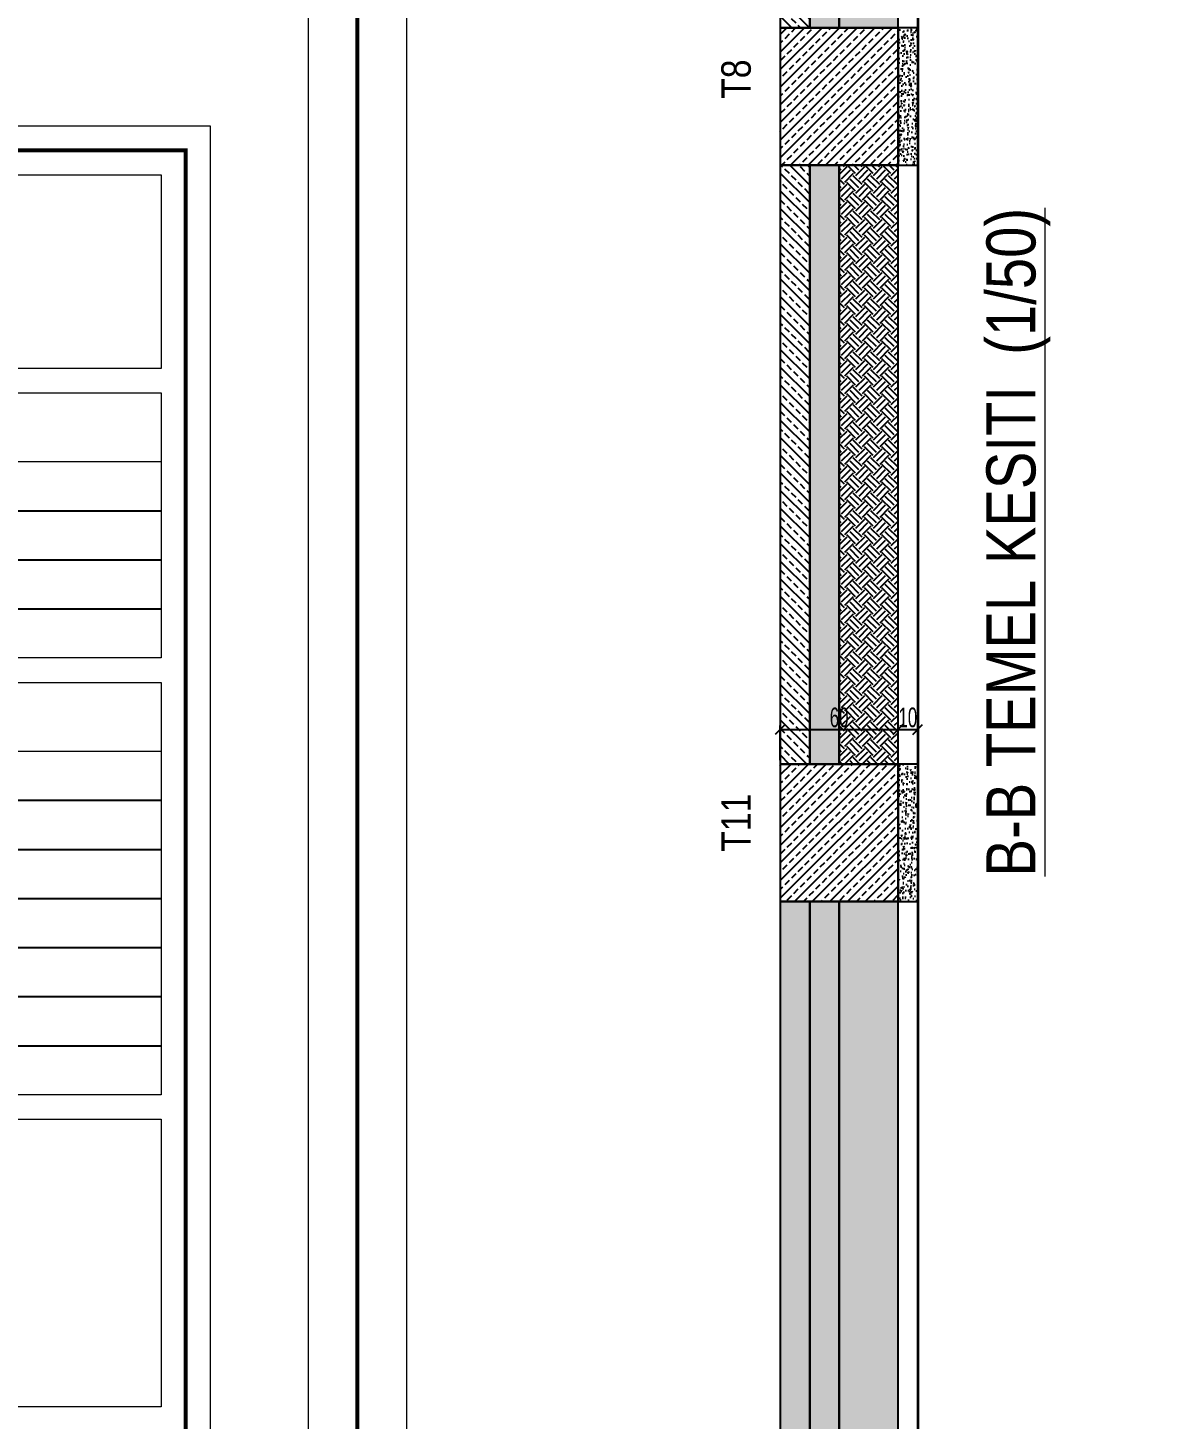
# Model space of a CAD drawing. Header units: millimetres. Extents: x -267 to 94375, y 6431 to 10838.
# Drawn here: x 690 to 1266, y 7358 to 8067 of the extents above; entities that cross this region are included whole.
import ezdxf

# ---------------------------------------------------------------- set-up
doc = ezdxf.new("R2010")
doc.units = ezdxf.units.MM
doc.header["$LTSCALE"] = 0.0001
for name, color, linetype, lineweight in [('KESIT ISMI (BEYKENT)', 6, 'Continuous', 20), ('OLCU (BEYKENT)', 14, 'Continuous', 20), ('SHEETSUMMARY-50', 152, 'Continuous', 20), ('SheetView', 40, 'Continuous', 20), ('SheetViewOut', 231, 'Continuous', 20), ('TARAMA (BEYKENT)', 252, 'Continuous', 25), ('TEMEL (BEYKENT)', 2, 'Continuous', 35), ('TEMEL ISMI (BEYKENT)', 40, 'Continuous', 20), ('ZEMIN (BEYKENT)', 44, 'Continuous', 35)]:
    doc.layers.add(name, color=color, linetype=linetype, lineweight=lineweight)
doc.layers.add('SHEETSUMMARY-30', color=82, linetype='Continuous')
doc.styles.add('DSMOLC-50', font='bahnschrift light condensed', dxfattribs={"width": 0.75, "height": 10})
doc.styles.add('YAZI (BEYKENT)', font='')
doc.styles.get('YAZI (BEYKENT)').set_extended_font_data('Bahnschrift Light Condensed')
doc.dimstyles.new('DSMOLC-50', dxfattribs={"dimtxt": 10, "dimasz": 5, "dimexe": 2, "dimexo": 2, "dimgap": 1, "dimtad": 1, "dimdec": 1, "dimrnd": 0.5, "dimzin": 12, "dimdsep": 46, "dimtxsty": 'DSMOLC-50', "dimblk": 'OBLIQUE', "dimblk1": 'OBLIQUE', "dimblk2": 'OBLIQUE', "dimcen": 0, "dimclrt": 7, "dimadec": 0, "dimazin": 0, "dimtfac": 1, "dimtdec": 4, "dimtix": 1, "dimtmove": 2, "dimatfit": 3, "dimfxl": 1, "dimtzin": 0, "dimarcsym": 0})
pattern_1 = [(45, (606.1573, 6438.231), (-4.490128, 4.490128), []), (45, (610.6475, 6438.231), (-4.490128, 4.490128), [3.175, -1.5875])]
pattern_2 = [(50, (606.1573, 6438.231), (5.46554, -0.478173), [0.5715, -6.2865]), (355, (606.1573, 6438.231), (-1.057303, 5.731705), [0.4572, -5.029218]), (100.45144, (606.613, 6438.191), (4.408237, 5.253533), [0.4857, -5.342707]), (46.1842, (606.1573, 6439.755), (8.13237, -1.26127), [0.85725, -9.42975]), (96.63556, (606.835, 6439.65), (7.122124, 7.422784), [0.72855, -8.01407]), (351.18415, (606.157, 6439.755), (7.122124, 7.422784), [0.6858, -7.54379]), (21, (606.9193, 6439.374), (4.548432, -3.067956), [0.5715, -6.2865]), (326, (606.9193, 6439.374), (1.85406, 5.525639), [0.4572, -5.0292]), (71.45144, (607.2984, 6439.1184), (6.402493, 2.457683), [0.4857, -5.342698]), (37.5, (606.1573, 6438.231), (0.092658, 2.5366512), [0, -4.96824, 0, -5.1054, 0, -5.04825]), (7.5, (606.1573, 6438.231), (2.00459, 3.0054172), [0, -2.91084, 0, -4.85394, 0, -1.92405]), (327.5, (604.458, 6438.231), (4.0677179, -0.1718623), [0, -1.905, 0, -5.9436, 0, -7.8867]), (317.5, (603.696, 6438.231), (4.4438754, 0.762795), [0, -2.4765, 0, -3.94716, 0, -5.6007])]

# ---------------------------------------------------------------- blocks, each defined once
blk = doc.blocks.new('*U5')
at = {"layer": 'TARAMA (BEYKENT)', "lineweight": -3}
h = blk.add_hatch(dxfattribs=at)
h.set_pattern_fill('ANSI33', color=256, style=0)
h.set_pattern_definition([(45, (-1263.024, -3799.726), (-4.490128, 4.490128), []), (45, (-1258.5336, -3799.726), (-4.490128, 4.490128), [3.175, -1.5875])])
h.paths.add_polyline_path([(0, 0), (0, -15), (610.1, -15), (610.1, 0)])
h = blk.add_hatch(dxfattribs=at)
h.set_pattern_fill('AR-CONC', color=256, scale=0.05, style=0)
h.set_pattern_definition([(50, (-1263.024, -3789.726), (9.109233, -0.796954), [0.9525, -10.4775]), (355, (-1263.024, -3789.726), (-1.762171, 9.552842), [0.762, -8.38203]), (100.45144, (-1262.265, -3789.793), (7.347062, 8.755888), [0.8095, -8.904512]), (46.1842, (-1263.024, -3787.186), (13.553952, -2.102116), [1.42875, -15.71625]), (96.63556, (-1261.894, -3787.361), (11.870207, 12.371306), [1.21425, -13.35678]), (351.18415, (-1263.024, -3787.186), (11.870207, 12.371306), [1.143, -12.572987]), (21, (-1261.754, -3787.821), (7.58072, -5.11326), [0.9525, -10.4775]), (326, (-1261.754, -3787.821), (3.090101, 9.209398), [0.762, -8.382]), (71.45144, (-1261.122, -3788.247), (10.670821, 4.096138), [0.8095, -8.904497]), (37.5, (-1263.0237, -3789.7262), (0.1544302, 4.227752), [0, -8.2804, 0, -8.509, 0, -8.41375]), (7.5, (-1263.0237, -3789.726), (3.340983, 5.0090287), [0, -4.8514, 0, -8.0899, 0, -3.20675]), (327.5, (-1265.8558, -3789.7262), (6.7795298, -0.2864372), [0, -3.175, 0, -9.906, 0, -13.1445]), (317.5, (-1267.126, -3789.726), (7.406459, 1.2713246), [0, -4.1275, 0, -6.5786, 0, -9.3345])])
h.paths.add_polyline_path([(0, -15), (0, -30), (610.1, -30), (610.1, -15)])
h = blk.add_hatch(dxfattribs=at)
h.set_pattern_fill('EARTH', color=256, angle=45, style=0)
h.set_pattern_definition([(45, (-1263.024, -3799.726), (0, 8.980256), [6.35, -6.35]), (45, (-1264.7075, -3798.0424), (0, 8.980256), [6.35, -6.35]), (45, (-1266.391, -3796.3586), (0, 8.980256), [6.35, -6.35]), (135, (-1266.391, -3795.236), (-8.980256, 0), [6.35, -6.35]), (135, (-1264.7075, -3793.552), (-8.980256, 0), [6.35, -6.35]), (135, (-1263.024, -3791.8685), (-8.980256, 0), [6.35, -6.35])])
h.paths.add_polyline_path([(0, -30), (0, -60), (610.1, -60), (610.1, -30)])
at = {"layer": 'TARAMA (BEYKENT)', "lineweight": -3, "transparency": 33554483, "flags": 128}
for points in [[(0, -15), (0, -30), (610.1, -30), (610.1, -15)], [(0, -30), (0, -60), (610.1, -60), (610.1, -30)]]:
    blk.add_lwpolyline(points, close=True, dxfattribs=at)
at = {"layer": 'TEMEL (BEYKENT)', "lineweight": -3, "flags": 128}
blk.add_lwpolyline([(0, 0), (0, -15), (610.1, -15), (610.1, 0)], close=True, dxfattribs=at)
blk = doc.blocks.new('*U15')
at = {"layer": 'TARAMA (BEYKENT)', "lineweight": -3}
h = blk.add_hatch(dxfattribs=at)
h.set_pattern_fill('ANSI33', color=256, style=0)
h.set_pattern_definition([(45, (-1568.0736, -3799.726), (-4.490128, 4.490128), []), (45, (-1563.5835, -3799.726), (-4.490128, 4.490128), [3.175, -1.5875])])
h.paths.add_polyline_path([(0, 0), (0, -15), (305.05, -15), (305.05, 0)])
h = blk.add_hatch(dxfattribs=at)
h.set_pattern_fill('AR-CONC', color=256, scale=0.05, style=0)
h.set_pattern_definition([(50, (-1568.0736, -3789.726), (9.109233, -0.796954), [0.9525, -10.4775]), (355, (-1568.074, -3789.726), (-1.762171, 9.552842), [0.762, -8.38203]), (100.45144, (-1567.3145, -3789.793), (7.347062, 8.755888), [0.8095, -8.904512]), (46.1842, (-1568.074, -3787.186), (13.553952, -2.102116), [1.42875, -15.71625]), (96.63556, (-1566.944, -3787.361), (11.870207, 12.371306), [1.21425, -13.35678]), (351.18415, (-1568.074, -3787.186), (11.870207, 12.371306), [1.143, -12.572987]), (21, (-1566.8036, -3787.821), (7.58072, -5.11326), [0.9525, -10.4775]), (326, (-1566.804, -3787.821), (3.090101, 9.209398), [0.762, -8.382]), (71.45144, (-1566.172, -3788.247), (10.670821, 4.096138), [0.8095, -8.904497]), (37.5, (-1568.0736, -3789.7262), (0.1544302, 4.227752), [0, -8.2804, 0, -8.509, 0, -8.41375]), (7.5, (-1568.0736, -3789.726), (3.340983, 5.0090287), [0, -4.8514, 0, -8.0899, 0, -3.20675]), (327.5, (-1570.9057, -3789.7262), (6.7795298, -0.2864372), [0, -3.175, 0, -9.906, 0, -13.1445]), (317.5, (-1572.1757, -3789.726), (7.406459, 1.2713246), [0, -4.1275, 0, -6.5786, 0, -9.3345])])
h.paths.add_polyline_path([(0, -15), (0, -30), (305.05, -30), (305.05, -15)])
h = blk.add_hatch(dxfattribs=at)
h.set_pattern_fill('EARTH', color=256, angle=45, style=0)
h.set_pattern_definition([(45, (-1568.0736, -3799.726), (0, 8.980256), [6.35, -6.35]), (45, (-1569.7574, -3798.0424), (0, 8.980256), [6.35, -6.35]), (45, (-1571.441, -3796.3586), (0, 8.980256), [6.35, -6.35]), (135, (-1571.441, -3795.236), (-8.980256, 0), [6.35, -6.35]), (135, (-1569.7574, -3793.552), (-8.980256, 0), [6.35, -6.35]), (135, (-1568.0736, -3791.8685), (-8.980256, 0), [6.35, -6.35])])
h.paths.add_polyline_path([(0, -30), (0, -60), (305.05, -60), (305.05, -30)])
at = {"layer": 'TARAMA (BEYKENT)', "lineweight": -3, "transparency": 33554483, "flags": 128}
for points in [[(0, -15), (0, -30), (305.05, -30), (305.05, -15)], [(0, -30), (0, -60), (305.05, -60), (305.05, -30)]]:
    blk.add_lwpolyline(points, close=True, dxfattribs=at)
at = {"layer": 'TEMEL (BEYKENT)', "lineweight": -3, "flags": 128}
blk.add_lwpolyline([(0, 0), (0, -15), (305.05, -15), (305.05, 0)], close=True, dxfattribs=at)
blk = doc.blocks.new('_Oblique')
at = {"color": 0, "linetype": 'ByBlock', "lineweight": -2}
blk.add_line((-0.5, -0.5), (0.5, 0.5), dxfattribs=at)
blk = doc.blocks.new('*D10')
at = {"layer": 'DEFPOINTS', "color": 0, "lineweight": -3, "transparency": 16777216}
for p in [(1132.91, 7709.36), (1072.91, 7691.77), (1132.91, 7691.77)]:
    blk.add_point(p, dxfattribs=at)
at = {"layer": 'OLCU (BEYKENT)', "color": 0, "lineweight": -2, "transparency": 16777216}
for p, q in [((1072.91, 7693.77), (1072.91, 7711.36)), ((1132.91, 7693.77), (1132.91, 7711.36)), ((1072.91, 7709.36), (1132.91, 7709.36))]:
    blk.add_line(p, q, dxfattribs=at)
at = {"layer": 'OLCU (BEYKENT)', "color": 0, "lineweight": -2, "transparency": 16777216, "xscale": 5, "yscale": 5, "zscale": 5, "rotation": 180}
blk.add_blockref('_Oblique', (1072.91, 7709.36), dxfattribs=at)
at = {"layer": 'OLCU (BEYKENT)', "color": 0, "lineweight": -2, "transparency": 16777216, "xscale": 5, "yscale": 5, "zscale": 5}
blk.add_blockref('_Oblique', (1132.91, 7709.36), dxfattribs=at)
at = {"layer": 'OLCU (BEYKENT)', "color": 7, "lineweight": -3, "transparency": 16777216, "insert": (1102.91, 7715.46), "char_height": 10, "attachment_point": 5, "style": 'DSMOLC-50'}
blk.add_mtext('60', dxfattribs=at)
blk = doc.blocks.new('*D11')
at = {"layer": 'DEFPOINTS', "color": 0, "lineweight": -3, "transparency": 16777216}
for p in [(1142.91, 7709.36), (1132.91, 7691.77), (1142.91, 7691.77)]:
    blk.add_point(p, dxfattribs=at)
at = {"layer": 'OLCU (BEYKENT)', "color": 0, "lineweight": -2, "transparency": 16777216}
for p, q in [((1132.91, 7693.77), (1132.91, 7711.36)), ((1142.91, 7693.77), (1142.91, 7711.36)), ((1132.91, 7709.36), (1142.91, 7709.36))]:
    blk.add_line(p, q, dxfattribs=at)
at = {"layer": 'OLCU (BEYKENT)', "color": 0, "lineweight": -2, "transparency": 16777216, "xscale": 5, "yscale": 5, "zscale": 5, "rotation": 180}
blk.add_blockref('_Oblique', (1132.91, 7709.36), dxfattribs=at)
at = {"layer": 'OLCU (BEYKENT)', "color": 0, "lineweight": -2, "transparency": 16777216, "xscale": 5, "yscale": 5, "zscale": 5}
blk.add_blockref('_Oblique', (1142.91, 7709.36), dxfattribs=at)
at = {"layer": 'OLCU (BEYKENT)', "color": 7, "lineweight": -3, "transparency": 16777216, "insert": (1137.91, 7715.46), "char_height": 10, "attachment_point": 5, "style": 'DSMOLC-50'}
blk.add_mtext('10', dxfattribs=at)
blk = doc.blocks.new('*U14')
at = {"layer": 'TARAMA (BEYKENT)', "lineweight": -3}
h = blk.add_hatch(dxfattribs=at)
h.set_pattern_fill('ANSI33', color=256, style=0)
h.set_pattern_definition([(45, (-1380.357, -3799.726), (-4.490128, 4.490128), []), (45, (-1375.867, -3799.726), (-4.490128, 4.490128), [3.175, -1.5875])])
h.paths.add_polyline_path([(0, 0), (0, -15), (492.77, -15), (492.77, 0)])
h = blk.add_hatch(dxfattribs=at)
h.set_pattern_fill('AR-CONC', color=256, scale=0.05, style=0)
h.set_pattern_definition([(50, (-1380.357, -3789.726), (9.109233, -0.796954), [0.9525, -10.4775]), (355, (-1380.357, -3789.726), (-1.762171, 9.552842), [0.762, -8.38203]), (100.45144, (-1379.598, -3789.793), (7.347062, 8.755888), [0.8095, -8.904512]), (46.1842, (-1380.357, -3787.186), (13.553952, -2.102116), [1.42875, -15.71625]), (96.63556, (-1379.227, -3787.361), (11.870207, 12.371306), [1.21425, -13.35678]), (351.18415, (-1380.357, -3787.186), (11.870207, 12.371306), [1.143, -12.572987]), (21, (-1379.087, -3787.821), (7.58072, -5.11326), [0.9525, -10.4775]), (326, (-1379.087, -3787.821), (3.090101, 9.209398), [0.762, -8.382]), (71.45144, (-1378.455, -3788.247), (10.670821, 4.096138), [0.8095, -8.904497]), (37.5, (-1380.357, -3789.7262), (0.1544302, 4.227752), [0, -8.2804, 0, -8.509, 0, -8.41375]), (7.5, (-1380.357, -3789.726), (3.340983, 5.0090287), [0, -4.8514, 0, -8.0899, 0, -3.20675]), (327.5, (-1383.189, -3789.7262), (6.7795298, -0.2864372), [0, -3.175, 0, -9.906, 0, -13.1445]), (317.5, (-1384.459, -3789.726), (7.406459, 1.2713246), [0, -4.1275, 0, -6.5786, 0, -9.3345])])
h.paths.add_polyline_path([(0, -15), (0, -30), (492.77, -30), (492.77, -15)])
h = blk.add_hatch(dxfattribs=at)
h.set_pattern_fill('EARTH', color=256, angle=45, style=0)
h.set_pattern_definition([(45, (-1380.357, -3799.726), (0, 8.980256), [6.35, -6.35]), (45, (-1382.041, -3798.0424), (0, 8.980256), [6.35, -6.35]), (45, (-1383.7245, -3796.3586), (0, 8.980256), [6.35, -6.35]), (135, (-1383.7245, -3795.236), (-8.980256, 0), [6.35, -6.35]), (135, (-1382.041, -3793.552), (-8.980256, 0), [6.35, -6.35]), (135, (-1380.357, -3791.8685), (-8.980256, 0), [6.35, -6.35])])
h.paths.add_polyline_path([(0, -30), (0, -60), (492.77, -60), (492.77, -30)])
at = {"layer": 'TARAMA (BEYKENT)', "lineweight": -3, "transparency": 33554483, "flags": 128}
for points in [[(0, -15), (0, -30), (492.77, -30), (492.77, -15)], [(0, -30), (0, -60), (492.77, -60), (492.77, -30)]]:
    blk.add_lwpolyline(points, close=True, dxfattribs=at)
at = {"layer": 'TEMEL (BEYKENT)', "lineweight": -3, "flags": 128}
blk.add_lwpolyline([(0, 0), (0, -15), (492.77, -15), (492.77, 0)], close=True, dxfattribs=at)

msp = doc.modelspace()

# ---------------------------------------------------------------- hatches: boundary and pattern name
at = {"layer": 'TARAMA (BEYKENT)', "lineweight": -3}
h = msp.add_hatch(dxfattribs=at)
h.set_pattern_fill('ANSI33', color=256, style=0)
h.set_pattern_definition(pattern_1)
h.paths.add_polyline_path([(1072.91, 8066.77), (1072.91, 7996.77), (1132.91, 7996.77), (1132.91, 8066.77)])
h = msp.add_hatch(dxfattribs=at)
h.set_pattern_fill('AR-CONC', color=256, scale=0.03, style=0)
h.set_pattern_definition(pattern_2)
h.paths.add_polyline_path([(1132.91, 7996.77), (1142.91, 7996.77), (1142.91, 8066.77), (1132.91, 8066.77)])
h = msp.add_hatch(dxfattribs=at)
h.set_pattern_fill('ANSI33', color=256, style=0)
h.set_pattern_definition(pattern_1)
h.paths.add_polyline_path([(1072.91, 7691.77), (1072.91, 7621.77), (1132.91, 7621.77), (1132.91, 7691.77)])
h = msp.add_hatch(dxfattribs=at)
h.set_pattern_fill('AR-CONC', color=256, scale=0.03, style=0)
h.set_pattern_definition(pattern_2)
h.paths.add_polyline_path([(1132.91, 7621.77), (1142.91, 7621.77), (1142.91, 7691.77), (1132.91, 7691.77)])

# ---------------------------------------------------------------- linework, layer by layer
at = {"layer": 'SHEETSUMMARY-30'}
for p, q in [((-242.41, 7820.8), (757.59, 7820.8)), ((-242.41, 7795.8), (757.59, 7795.8)), ((-242.41, 7770.8), (757.59, 7770.8)), ((-242.41, 7673.3), (757.59, 7673.3)), ((-242.41, 7648.3), (757.59, 7648.3)), ((-242.41, 7623.3), (757.59, 7623.3)), ((-242.41, 7598.3), (757.59, 7598.3)), ((-242.41, 7573.3), (757.59, 7573.3)), ((-242.41, 7548.3), (757.59, 7548.3))]:
    msp.add_line(p, q, dxfattribs=at)
at = {"layer": 'SHEETSUMMARY-50', "const_width": 2, "flags": 128}
for points in [[(857.59, 6556.81), (8913.61, 6556.81), (8913.61, 10706.81), (857.59, 10706.81)], [(-254.91, 8004.31), (770.09, 8004.31), (770.09, 6544.31), (-254.91, 6544.31)]]:
    msp.add_lwpolyline(points, close=True, dxfattribs=at)
at = {"layer": 'SheetView'}
for p, q in [((-242.41, 7845.8), (757.59, 7845.8)), ((-242.41, 7698.3), (757.59, 7698.3))]:
    msp.add_line(p, q, dxfattribs=at)
for points in [[(882.59, 6581.81), (8288.61, 6581.81), (8288.61, 10681.81), (882.59, 10681.81)], [(-242.41, 7991.81), (757.59, 7991.81), (757.59, 7893.3), (-242.41, 7893.3)], [(-242.41, 7880.8), (757.59, 7880.8), (757.59, 7745.8), (-242.41, 7745.8)], [(-242.41, 7733.3), (757.59, 7733.3), (757.59, 7523.3), (-242.41, 7523.3)], [(-242.41, 7510.8), (757.59, 7510.8), (757.59, 7364.31), (-242.41, 7364.31)]]:
    msp.add_lwpolyline(points, close=True, dxfattribs=at)
at = {"layer": 'SheetViewOut'}
for points in [[(832.59, 6531.81), (8938.61, 6531.81), (8938.61, 10731.81), (832.59, 10731.81)], [(-267.41, 8016.81), (782.59, 8016.81), (782.59, 6531.81), (-267.41, 6531.81)]]:
    msp.add_lwpolyline(points, close=True, dxfattribs=at)
at = {"layer": 'TEMEL (BEYKENT)', "lineweight": -3, "flags": 128}
for points in [[(1072.91, 8066.77), (1072.91, 7996.77), (1132.91, 7996.77), (1132.91, 8066.77)], [(1132.91, 7996.77), (1142.91, 7996.77), (1142.91, 8066.77), (1132.91, 8066.77)], [(1072.91, 7691.77), (1072.91, 7621.77), (1132.91, 7621.77), (1132.91, 7691.77)], [(1132.91, 7621.77), (1142.91, 7621.77), (1142.91, 7691.77), (1132.91, 7691.77)]]:
    msp.add_lwpolyline(points, close=True, dxfattribs=at)
at = {"layer": 'ZEMIN (BEYKENT)'}
msp.add_line((1142.91, 8656.65), (1142.91, 6926.67), dxfattribs=at)

# ---------------------------------------------------------------- block references
at = {"layer": 'TARAMA (BEYKENT)', "lineweight": -3, "rotation": 90}
for name, p in [('*U14', (1072.91, 8066.77)), ('*U15', (1072.91, 7691.77)), ('*U5', (1072.91, 7011.67))]:
    msp.add_blockref(name, p, dxfattribs=at)

# ---------------------------------------------------------------- texts
at = {"layer": 'KESIT ISMI (BEYKENT)', "style": 'YAZI (BEYKENT)'}
msp.add_text('%%UB-B TEMEL KESITI  (1/50)', height=25, rotation=90, dxfattribs=at).set_placement((1202.91, 7634.48))
at = {"layer": 'TEMEL ISMI (BEYKENT)', "style": 'YAZI (BEYKENT)'}
for s, p in [('T8', (1057.91, 8030.59)), ('T11', (1057.91, 7647.1))]:
    msp.add_text(s, height=15, rotation=90, dxfattribs=at).set_placement(p)

# ---------------------------------------------------------------- dimensions: what is measured, and where the dimension line sits
at = {"layer": 'OLCU (BEYKENT)', "lineweight": -3}
for base, p1, p2, picture, middle in [((1132.91, 7709.36), (1072.91, 7691.77), (1132.91, 7691.77), '*D10', (1102.91, 7715.46)), ((1142.91, 7709.36), (1132.91, 7691.77), (1142.91, 7691.77), '*D11', (1137.91, 7715.46))]:
    dim = msp.add_linear_dim(base=base, p1=p1, p2=p2, dimstyle='DSMOLC-50', dxfattribs=at)
    dim.commit()
    dim.dimension.update_dxf_attribs({"geometry": picture, "text_midpoint": middle})

doc.saveas('drawing.dxf')
